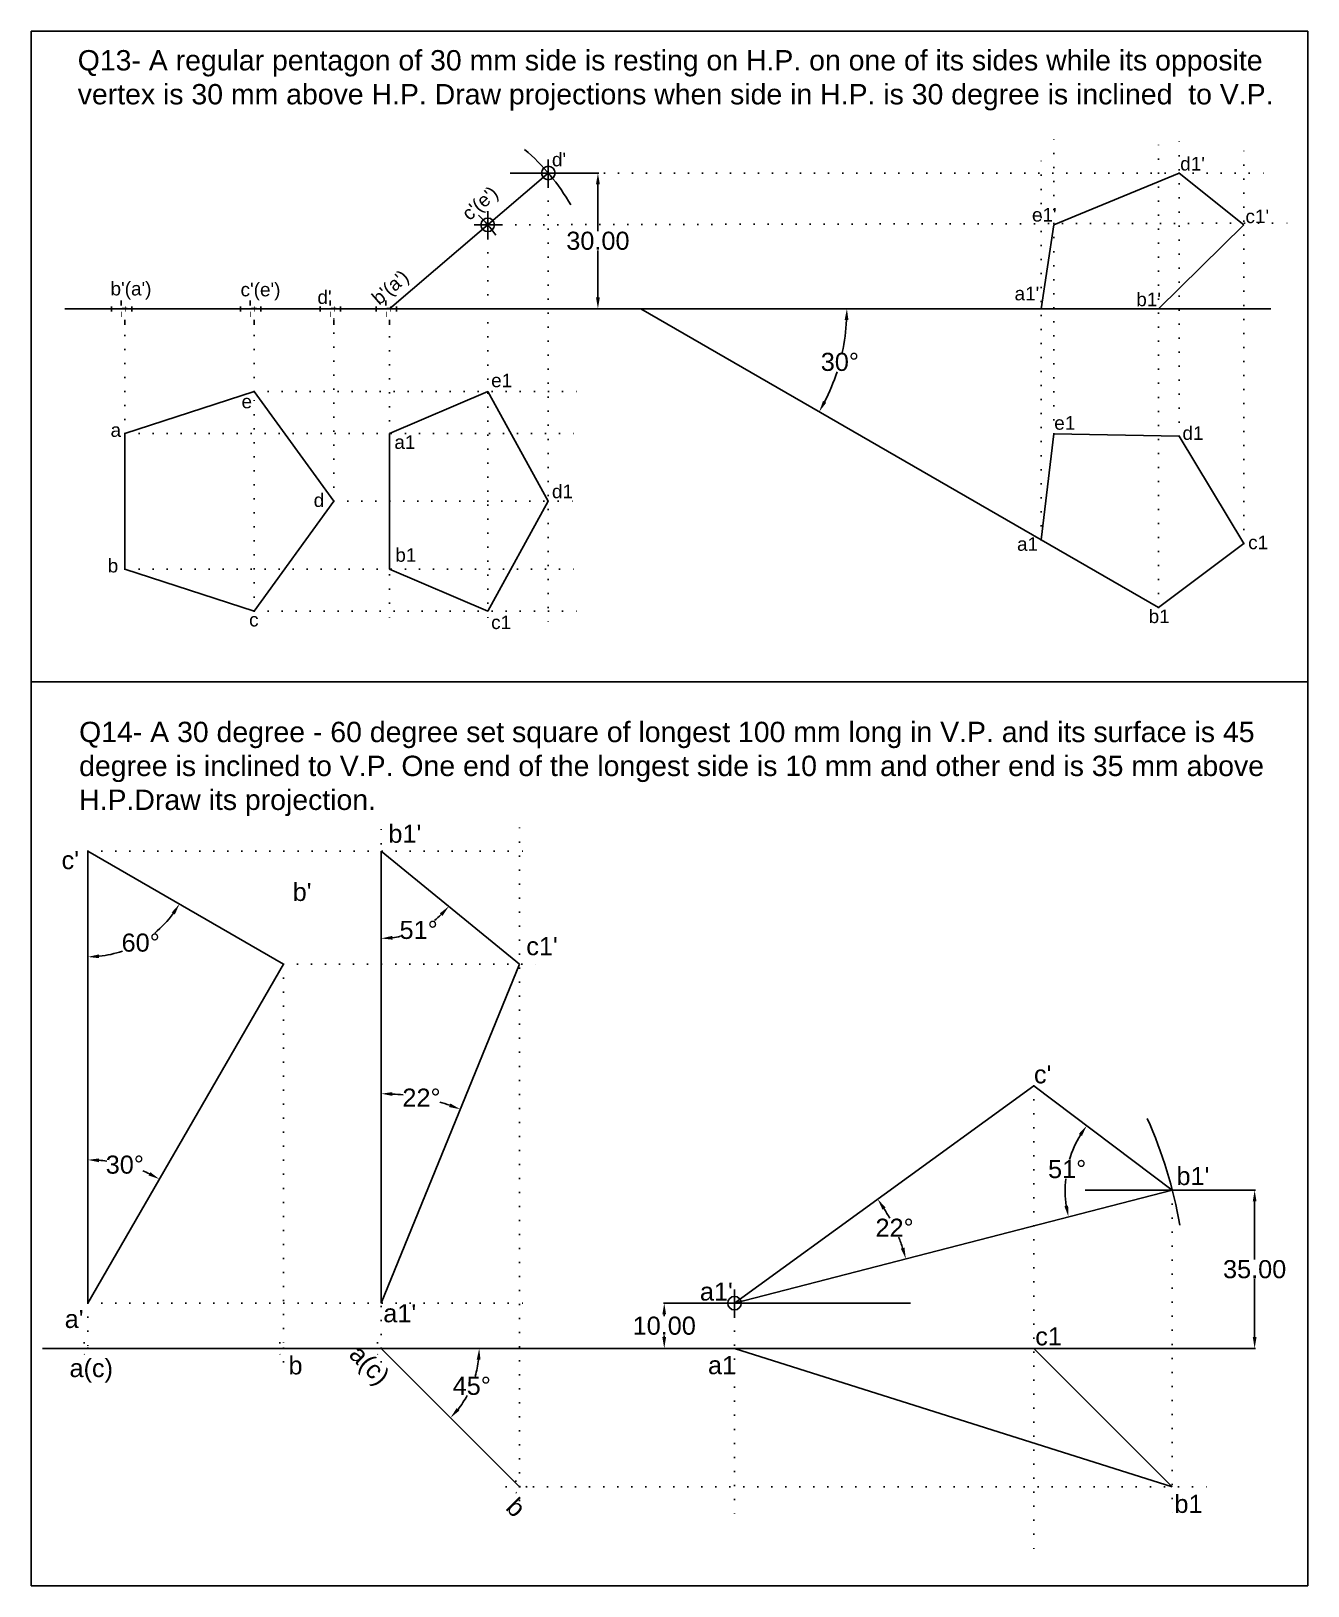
# Model space of a CAD drawing. Header units: millimetres. Extents: x 1892 to 2174, y 1268 to 1611.
import ezdxf

# ---------------------------------------------------------------- set-up
doc = ezdxf.new("R2010")
doc.units = ezdxf.units.MM
doc.header["$PDMODE"] = 34
doc.header["$PDSIZE"] = 3
doc.linetypes.add('ACAD_ISO07W100', pattern=[3, 0, -3])
doc.styles.get("Standard").update_dxf_attribs({"font": 'arial.ttf'})
doc.dimstyles.get("Standard").update_dxf_attribs({"dimtxt": 4, "dimasz": 2.5, "dimexe": 0.18, "dimexo": 0.0625, "dimgap": 0.09, "dimtad": 0, "dimtih": 1, "dimtoh": 1, "dimzin": 0, "dimdsep": 46, "dimtxsty": 'Standard', "dimcen": 0.09, "dimadec": 0, "dimazin": 0, "dimtfac": 1, "dimtofl": 0, "dimtmove": 0, "dimatfit": 3, "dimfxl": 1, "dimtolj": 1, "dimtzin": 0, "dimarcsym": 0})

# ---------------------------------------------------------------- blocks, each defined once
blk = doc.blocks.new('*D2')
at = {"color": 0, "lineweight": -2, "transparency": 16777216}
for p, q in [((2002.88, 1579.97), (2017.6, 1579.97)), ((2017.42, 1577.47), (2017.42, 1567.11)), ((2017.42, 1552.47), (2017.42, 1562.84)), ((2002.88, 1549.97), (2017.6, 1549.97))]:
    blk.add_line(p, q, dxfattribs=at)
at = {"color": 0, "transparency": 16777216}
for points in [[(2017, 1577.47), (2017.84, 1577.47), (2017.42, 1579.97)], [(2017, 1552.47), (2017.84, 1552.47), (2017.42, 1549.97)]]:
    blk.add_solid(points, dxfattribs=at)
at = {"layer": 'Defpoints', "color": 0, "transparency": 16777216}
for p in [(2002.81, 1579.97), (2002.81, 1549.97), (2017.42, 1549.97)]:
    blk.add_point(p, dxfattribs=at)
at = {"color": 0, "transparency": 16777216, "insert": (2017.42, 1564.97), "char_height": 4, "attachment_point": 5}
blk.add_mtext('\\A1;30.00', dxfattribs=at)
blk = doc.blocks.new('*D20')
at = {"color": 0, "lineweight": -2, "transparency": 16777216}
for start, end in [(343.4528, 353.3959), (321.6041, 331.2779)]:
    blk.add_arc((1969.47, 1320.03), 21.7, start, end, dxfattribs=at)
at = {"color": 0, "transparency": 16777216}
for points in [[(1990.62, 1317.56), (1991.45, 1317.51), (1991.18, 1320.03)], [(1986.79, 1306.28), (1986.17, 1306.83), (1984.82, 1304.69)]]:
    blk.add_solid(points, dxfattribs=at)
at = {"layer": 'Defpoints', "color": 0, "transparency": 16777216}
for p in [(1894.62, 1320.03), (1969.47, 1320.03), (2155.01, 1320.03), (1988.27, 1309.18), (2000.09, 1289.41)]:
    blk.add_point(p, dxfattribs=at)
at = {"color": 0, "transparency": 16777216, "insert": (1989.52, 1311.73), "char_height": 4, "attachment_point": 5}
blk.add_mtext('\\A1;45°', dxfattribs=at)
blk = doc.blocks.new('*D21')
at = {"color": 0, "lineweight": -2, "transparency": 16777216}
for start, end in [(83.9603, 86.9078), (70.8846, 73.7423)]:
    blk.add_arc((1969.47, 1330.03), 46.33, start, end, dxfattribs=at)
at = {"color": 0, "transparency": 16777216}
for points in [[(1971.96, 1375.88), (1971.99, 1376.71), (1969.47, 1376.36)], [(1984.79, 1374.19), (1984.5, 1373.41), (1986.99, 1372.92)]]:
    blk.add_solid(points, dxfattribs=at)
at = {"layer": 'Defpoints', "color": 0, "transparency": 16777216}
for p in [(1969.47, 1430.03), (2000.09, 1405.03), (1981.31, 1374.82), (1969.47, 1330.03), (1969.47, 1330.03)]:
    blk.add_point(p, dxfattribs=at)
at = {"color": 0, "transparency": 16777216, "insert": (1978.4, 1375.49), "char_height": 4, "attachment_point": 5}
blk.add_mtext('\\A1;22°', dxfattribs=at)
blk = doc.blocks.new('*D22')
at = {"color": 0, "lineweight": -2, "transparency": 16777216}
for start, end in [(307.5134, 313.3577), (277.4108, 282.7783)]:
    blk.add_arc((1969.47, 1430.03), 19.34, start, end, dxfattribs=at)
at = {"color": 0, "transparency": 16777216}
for points in [[(1982.45, 1416.25), (1983.06, 1415.68), (1984.46, 1417.8)], [(1972, 1410.43), (1971.94, 1411.27), (1969.47, 1410.69)]]:
    blk.add_solid(points, dxfattribs=at)
at = {"layer": 'Defpoints', "color": 0, "transparency": 16777216}
for p in [(1969.47, 1430.03), (1969.47, 1430.03), (1975.11, 1411.53), (2000.09, 1405.03), (1969.47, 1330.03)]:
    blk.add_point(p, dxfattribs=at)
at = {"color": 0, "transparency": 16777216, "insert": (1977.77, 1412.56), "char_height": 4, "attachment_point": 5}
blk.add_mtext('\\A1;51°', dxfattribs=at)
blk = doc.blocks.new('*D23')
at = {"color": 0, "lineweight": -2, "transparency": 16777216}
for start, end in [(28.6851, 32.3399), (18.1376, 21.8876)]:
    blk.add_arc((2047.62, 1330.03), 39.14, start, end, dxfattribs=at)
at = {"color": 0, "transparency": 16777216}
for points in [[(2080.35, 1350.74), (2081.04, 1351.2), (2079.29, 1353.04)], [(2085.22, 1342.33), (2084.42, 1342.1), (2085.52, 1339.82)]]:
    blk.add_solid(points, dxfattribs=at)
at = {"layer": 'Defpoints', "color": 0, "transparency": 16777216}
for p in [(2113.81, 1378.12), (2144.45, 1355.03), (2084, 1344.47), (2047.62, 1330.03), (2047.62, 1330.03)]:
    blk.add_point(p, dxfattribs=at)
at = {"color": 0, "transparency": 16777216, "insert": (2083.03, 1346.72), "char_height": 4, "attachment_point": 5}
blk.add_mtext('\\A1;22°', dxfattribs=at)
blk = doc.blocks.new('*D24')
at = {"color": 0, "lineweight": -2, "transparency": 16777216}
for start, end in [(149.0454, 163.4272), (173.9537, 188.4322)]:
    blk.add_arc((2144.45, 1355.03), 23.71, start, end, dxfattribs=at)
at = {"color": 0, "transparency": 16777216}
for points in [[(2123.77, 1367.46), (2124.46, 1366.99), (2125.52, 1369.3)], [(2121.41, 1351.64), (2120.59, 1351.47), (2121.5, 1349.1)]]:
    blk.add_solid(points, dxfattribs=at)
at = {"layer": 'Defpoints', "color": 0, "transparency": 16777216}
for p in [(2113.81, 1378.12), (2122.15, 1363.08), (2144.45, 1355.03), (2144.45, 1355.03), (2047.62, 1330.03)]:
    blk.add_point(p, dxfattribs=at)
at = {"color": 0, "transparency": 16777216, "insert": (2121.2, 1359.66), "char_height": 4, "attachment_point": 5}
blk.add_mtext('\\A1;51°', dxfattribs=at)
blk = doc.blocks.new('*D19')
at = {"color": 0, "lineweight": -2, "transparency": 16777216}
for p, q in [((2037.04, 1330.03), (2031.91, 1330.03)), ((2032.09, 1327.53), (2032.09, 1327.16)), ((2032.09, 1322.53), (2032.09, 1322.9)), ((2037.04, 1320.03), (2031.91, 1320.03))]:
    blk.add_line(p, q, dxfattribs=at)
at = {"color": 0, "transparency": 16777216}
for points in [[(2031.67, 1327.53), (2032.5, 1327.53), (2032.09, 1330.03)], [(2031.67, 1322.53), (2032.5, 1322.53), (2032.09, 1320.03)]]:
    blk.add_solid(points, dxfattribs=at)
at = {"layer": 'Defpoints', "color": 0, "transparency": 16777216}
for p in [(2037.1, 1330.03), (2032.09, 1320.03), (2037.1, 1320.03)]:
    blk.add_point(p, dxfattribs=at)
at = {"color": 0, "transparency": 16777216, "insert": (2032.09, 1325.03), "char_height": 4, "attachment_point": 5}
blk.add_mtext('\\A1;10.00', dxfattribs=at)
blk = doc.blocks.new('*D25')
at = {"color": 0, "lineweight": -2, "transparency": 16777216}
for p, q in [((2151.16, 1355.03), (2162.84, 1355.03)), ((2162.66, 1352.53), (2162.66, 1339.66)), ((2162.66, 1322.53), (2162.66, 1335.4)), ((2151.16, 1320.03), (2162.84, 1320.03))]:
    blk.add_line(p, q, dxfattribs=at)
at = {"color": 0, "transparency": 16777216}
for points in [[(2162.25, 1352.53), (2163.08, 1352.53), (2162.66, 1355.03)], [(2162.25, 1322.53), (2163.08, 1322.53), (2162.66, 1320.03)]]:
    blk.add_solid(points, dxfattribs=at)
at = {"layer": 'Defpoints', "color": 0, "transparency": 16777216}
for p in [(2151.1, 1355.03), (2151.1, 1320.03), (2162.66, 1320.03)]:
    blk.add_point(p, dxfattribs=at)
at = {"color": 0, "transparency": 16777216, "insert": (2162.66, 1337.53), "char_height": 4, "attachment_point": 5}
blk.add_mtext('\\A1;35.00', dxfattribs=at)
blk = doc.blocks.new('*D27')
at = {"color": 0, "lineweight": -2, "transparency": 16777216}
for start, end in [(82.4013, 85.4797), (64.5203, 67.3312)]:
    blk.add_arc((1904.59, 1330.03), 31.7, start, end, dxfattribs=at)
at = {"color": 0, "transparency": 16777216}
for points in [[(1907.07, 1361.21), (1907.11, 1362.04), (1904.59, 1361.73)], [(1918.42, 1359.01), (1918.03, 1358.28), (1920.44, 1357.48)]]:
    blk.add_solid(points, dxfattribs=at)
at = {"layer": 'Defpoints', "color": 0, "transparency": 16777216}
for p in [(1904.59, 1430.03), (1947.89, 1405.03), (1915.43, 1359.82), (1904.59, 1330.03), (1904.59, 1330.03)]:
    blk.add_point(p, dxfattribs=at)
at = {"color": 0, "transparency": 16777216, "insert": (1912.79, 1360.65), "char_height": 4, "attachment_point": 5}
blk.add_mtext('\\A1;30°', dxfattribs=at)
blk = doc.blocks.new('*D28')
at = {"color": 0, "lineweight": -2, "transparency": 16777216}
for start, end in [(309.1956, 323.8818), (276.1182, 289.1586)]:
    blk.add_arc((1904.59, 1430.03), 23.42, start, end, dxfattribs=at)
at = {"color": 0, "transparency": 16777216}
for points in [[(1923.16, 1416.45), (1923.86, 1416), (1924.88, 1418.32)], [(1907.11, 1406.33), (1907.07, 1407.16), (1904.59, 1406.61)]]:
    blk.add_solid(points, dxfattribs=at)
at = {"layer": 'Defpoints', "color": 0, "transparency": 16777216}
for p in [(1904.59, 1430.03), (1904.59, 1430.03), (1912.6, 1408.02), (1947.89, 1405.03), (1904.59, 1330.03)]:
    blk.add_point(p, dxfattribs=at)
at = {"color": 0, "transparency": 16777216, "insert": (1916.3, 1409.75), "char_height": 4, "attachment_point": 5}
blk.add_mtext('\\A1;60°', dxfattribs=at)
blk = doc.blocks.new('*D30')
at = {"color": 0, "lineweight": -2, "transparency": 16777216}
for start, end in [(347.7602, 356.8567), (333.1433, 342.2036)]:
    blk.add_arc((2026.9, 1549.97), 45.58, start, end, dxfattribs=at)
at = {"color": 0, "transparency": 16777216}
for points in [[(2071.99, 1547.49), (2072.83, 1547.46), (2072.48, 1549.97)], [(2067.93, 1529.19), (2067.2, 1529.58), (2066.37, 1527.19)]]:
    blk.add_solid(points, dxfattribs=at)
at = {"layer": 'Defpoints', "color": 0, "transparency": 16777216}
for p in [(1899.54, 1549.97), (2026.9, 1549.97), (2166.28, 1549.97), (2069.73, 1534.39), (2115.43, 1498.87)]:
    blk.add_point(p, dxfattribs=at)
at = {"color": 0, "transparency": 16777216, "insert": (2070.93, 1538.18), "char_height": 4, "attachment_point": 5}
blk.add_mtext('\\A1;30°', dxfattribs=at)

msp = doc.modelspace()

# ---------------------------------------------------------------- linework, layer by layer
for p, q in [((1892.061, 1611.362), (1892.061, 1267.507)), ((1892.061, 1611.362), (2174.441, 1611.362)), ((2174.441, 1267.507), (2174.441, 1611.362)), ((2006.45, 1579.975), (1971.361, 1549.975)), ((1998.019, 1579.975), (2007.607, 1579.975)), ((2145.963, 1579.975), (2118.242, 1568.515)), ((2160.28, 1568.515), (2145.963, 1579.975)), ((2118.242, 1568.515), (2115.428, 1549.975)), ((2141.409, 1549.975), (2160.28, 1568.515)), ((1899.541, 1549.975), (2166.279, 1549.975)), ((1912.829, 1549.975), (1958.994, 1549.975)), ((2115.428, 1498.865), (2026.904, 1549.975)), ((2115.428, 1549.975), (2141.409, 1549.975)), ((1892.061, 1467.43), (2174.441, 1467.43)), ((1969.475, 1430.031), (1969.475, 1330.031)), ((2000.094, 1405.031), (1969.475, 1430.031)), ((1969.475, 1330.031), (2000.094, 1405.031)), ((2047.623, 1330.031), (2113.81, 1378.118)), ((2144.448, 1355.031), (2113.81, 1378.118)), ((2047.623, 1330.031), (2144.448, 1355.031)), ((2125.195, 1355.031), (2155.013, 1355.031)), ((2036.131, 1330.031), (2086.565, 1330.031)), ((1894.619, 1320.031), (2155.013, 1320.031)), ((1904.591, 1320.031), (1947.892, 1320.031)), ((1969.475, 1320.031), (2000.094, 1289.412)), ((2047.623, 1320.031), (2113.81, 1320.031)), ((2144.448, 1289.412), (2047.623, 1320.031)), ((2113.81, 1320.031), (2144.448, 1289.412)), ((1892.061, 1267.507), (2174.441, 1267.507))]:
    msp.add_line(p, q)
at = {"linetype": 'ACAD_ISO07W100'}
for p, q in [((2118.242, 1522.28), (2118.242, 1587.897)), ((2141.409, 1483.865), (2141.409, 1586.217)), ((2145.963, 1521.753), (2145.963, 1587.057)), ((2160.28, 1498.01), (2160.28, 1586.328)), ((2115.428, 1498.865), (2115.428, 1583.697)), ((2006.45, 1579.975), (2006.45, 1480.726)), ((2006.45, 1579.975), (2166.026, 1579.975)), ((1993.045, 1568.515), (2171.575, 1568.896)), ((1993.045, 1568.515), (1993.045, 1479.819)), ((1912.829, 1522.377), (1912.829, 1549.975)), ((1941.361, 1531.648), (1941.361, 1549.975)), ((1958.994, 1507.377), (1958.994, 1549.975)), ((1971.361, 1549.975), (1971.361, 1479.855)), ((1971.361, 1549.975), (2166.279, 1549.975)), ((1941.361, 1483.107), (1941.361, 1531.648)), ((1941.361, 1531.648), (2013.971, 1531.648)), ((1912.829, 1522.377), (2013.971, 1522.377)), ((1958.994, 1507.377), (2013.971, 1507.377)), ((1912.829, 1492.377), (2013.971, 1492.377)), ((1941.361, 1483.107), (2013.971, 1483.107)), ((1969.475, 1320.031), (1969.475, 1435.197)), ((2000.094, 1289.412), (2000.094, 1435.197)), ((1904.591, 1430.031), (2003.719, 1430.031)), ((1947.892, 1405.031), (1947.892, 1320.031)), ((1947.892, 1405.031), (2003.719, 1405.031)), ((2113.81, 1378.118), (2113.81, 1274.073)), ((2144.448, 1355.031), (2144.448, 1283.723)), ((1904.591, 1330.031), (1904.591, 1320.031)), ((1904.591, 1330.031), (2003.719, 1330.031)), ((2047.623, 1330.031), (2047.623, 1283.243)), ((2000.094, 1289.412), (2155.013, 1289.412))]:
    msp.add_line(p, q, dxfattribs=at)
for points in [[(1912.829, 1522.377), (1912.829, 1492.377), (1941.361, 1483.107), (1958.994, 1507.377), (1941.361, 1531.648)], [(1971.361, 1522.377), (1993.045, 1531.648), (2006.45, 1507.377), (1993.045, 1483.107), (1971.361, 1492.377)], [(2115.428, 1498.865), (2118.242, 1522.28), (2145.963, 1521.753), (2160.28, 1498.01), (2141.409, 1483.865)], [(1904.591, 1330.031), (1947.892, 1405.031), (1904.591, 1430.031)]]:
    msp.add_lwpolyline(points, close=True)
for centre, radius, start, end in [((1971.361, 1549.975), 46.165, 29.79665, 49.70863), ((1971.361, 1549.975), 28.53, 34.65608, 46.54817), ((2047.623, 1330.031), 100, 9.93891, 24.09723)]:
    msp.add_arc(centre, radius, start, end)
for p in [(2006.45, 1579.975), (1993.045, 1568.515), (2047.623, 1330.031)]:
    msp.add_point(p)
at = {"linetype": 'ACAD_ISO07W100', "lineweight": 100}
for p in [(1912.829, 1549.975), (1941.361, 1549.975), (1958.994, 1549.975), (1971.361, 1549.975)]:
    msp.add_point(p, dxfattribs=at)
at = {"linetype": 'ACAD_ISO07W100'}
for p in [(1904.591, 1320.031), (1947.892, 1320.031), (1969.475, 1320.031), (2000.094, 1289.412)]:
    msp.add_point(p, dxfattribs=at)

# ---------------------------------------------------------------- texts
for s, height, p in [("d'", 3, (2007.246, 1581.454)), ("d1'", 3, (2146.198, 1580.528)), ("e1'", 3, (2113.402, 1569.236)), ("c1'", 3, (2160.639, 1568.896)), ("b'(a')", 3, (1909.631, 1552.903)), ("c'(e')", 3, (1938.391, 1552.699)), ("a1'", 3, (2109.564, 1551.817)), ("d'", 3, (1955.394, 1551.026)), ("b1'", 3, (2136.481, 1550.521)), ('e1', 3, (1993.81, 1532.607)), ('e', 3, (1938.601, 1527.939)), ('a', 3, (1909.631, 1521.626)), ('e1', 3, (2118.335, 1523.204)), ('d1', 3, (2146.701, 1520.959)), ('a1', 3, (1972.398, 1518.954)), ('d1', 3, (2007.246, 1508.062)), ('d', 3, (1954.555, 1506.12)), ('a1', 3, (2110.107, 1496.427)), ('c1', 3, (2161.228, 1496.785)), ('b1', 3, (1972.608, 1493.999)), ('b', 3, (1909.001, 1491.638)), ('c', 3, (1940.28, 1479.687)), ('c1', 3, (1993.81, 1479.112)), ('b1', 3, (2139.214, 1480.432)), ('c1', 4, (2114.142, 1320.701)), ('a1', 4, (2041.766, 1314.327)), ('b1', 4, (2144.928, 1283.649))]:
    msp.add_text(s, height=height).set_placement(p)
for s, p in [("c'(e')", (1988.982, 1569.283)), ("b'(a')", (1969.039, 1550.611))]:
    msp.add_text(s, height=3, rotation=41).set_placement(p)
for s, p in [("b1'", (1971.084, 1431.85)), ("c'", (1898.797, 1426.022)), ("b'", (1949.914, 1418.979)), ("c1'", (2001.577, 1406.993)), ("c'", (2113.853, 1378.644)), ("b1'", (2145.384, 1356.152)), ("a1'", (2039.976, 1330.606)), ("a'", (1899.499, 1324.546)), ("a1'", (1969.955, 1325.81)), ('a(c)', (1900.552, 1313.686)), ('b', (1948.988, 1314.274))]:
    msp.add_text(s, height=4, dxfattribs=at).set_placement(p)
for s, p in [('a(c)', (1962.132, 1318.401)), ('b', (1996.798, 1284.567))]:
    msp.add_text(s, height=4, rotation=315, dxfattribs=at).set_placement(p)
at = {"char_height": 4.5, "attachment_point": 1}
for s, width, insert in [('Q13- A regular pentagon of 30 mm side is resting on H.P. on one of its sides while its opposite vertex is 30 mm above H.P. Draw projections when side in H.P. is 30 degree is inclined  to V.P.', 265.47459, (1902.372, 1607.157)), ('Q14- A 30 degree - 60 degree set square of longest 100 mm long in V.P. and its surface is 45 degree is inclined to V.P. One end of the longest side is 10 mm and other end is 35 mm above H.P.Draw its projection.', 266.57333, (1902.681, 1458.615))]:
    msp.add_mtext_dynamic_manual_height_columns(s, width=width, gutter_width=20, heights=[0], dxfattribs=dict(at, insert=insert))

# ---------------------------------------------------------------- dimensions: what is measured, and where the dimension line sits
for base, p1, p2, picture, middle in [((2017.419, 1549.975), (2002.813, 1579.975), (2002.813, 1549.975), '*D2', (2017.419, 1564.975)), ((2162.662, 1320.031), (2151.099, 1355.031), (2151.099, 1320.031), '*D25', (2162.662, 1337.531)), ((2032.086, 1320.031), (2037.101, 1330.031), (2037.101, 1320.031), '*D19', (2032.086, 1325.031))]:
    dim = msp.add_linear_dim(base=base, p1=p1, p2=p2, angle=90, dimstyle='Standard')
    dim.commit()
    dim.dimension.update_dxf_attribs({"geometry": picture, "text_midpoint": middle})
for base, line1, line2, picture, middle in [((2069.731, 1534.387), ((2115.428, 1498.865), (2026.904, 1549.975)), ((1899.541, 1549.975), (2166.279, 1549.975)), '*D30', (2070.926, 1538.179)), ((1915.432, 1359.815), ((1904.591, 1330.031), (1947.892, 1405.031)), ((1904.591, 1430.031), (1904.591, 1330.031)), '*D27', (1912.794, 1360.647)), ((1912.602, 1408.02), ((1904.591, 1430.031), (1904.591, 1330.031)), ((1947.892, 1405.031), (1904.591, 1430.031)), '*D28', (1916.303, 1409.746)), ((1981.313, 1374.821), ((1969.475, 1330.031), (2000.094, 1405.031)), ((1969.475, 1430.031), (1969.475, 1330.031)), '*D21', (1978.397, 1375.492)), ((1975.105, 1411.527), ((1969.475, 1430.031), (1969.475, 1330.031)), ((2000.094, 1405.031), (1969.475, 1430.031)), '*D22', (1977.767, 1412.557)), ((2084.004, 1344.473), ((2047.623, 1330.031), (2144.448, 1355.031)), ((2047.623, 1330.031), (2113.81, 1378.118)), '*D23', (2083.029, 1346.721)), ((2122.15, 1363.077), ((2047.623, 1330.031), (2144.448, 1355.031)), ((2144.448, 1355.031), (2113.81, 1378.118)), '*D24', (2121.199, 1359.66)), ((1988.269, 1309.18), ((1969.475, 1320.031), (2000.094, 1289.412)), ((1894.619, 1320.031), (2155.013, 1320.031)), '*D20', (1989.524, 1311.726))]:
    dim = msp.add_angular_dim_2l(base=base, line1=line1, line2=line2, dimstyle='Standard')
    dim.commit()
    dim.dimension.update_dxf_attribs({"geometry": picture, "text_midpoint": middle})

doc.saveas('drawing.dxf')
